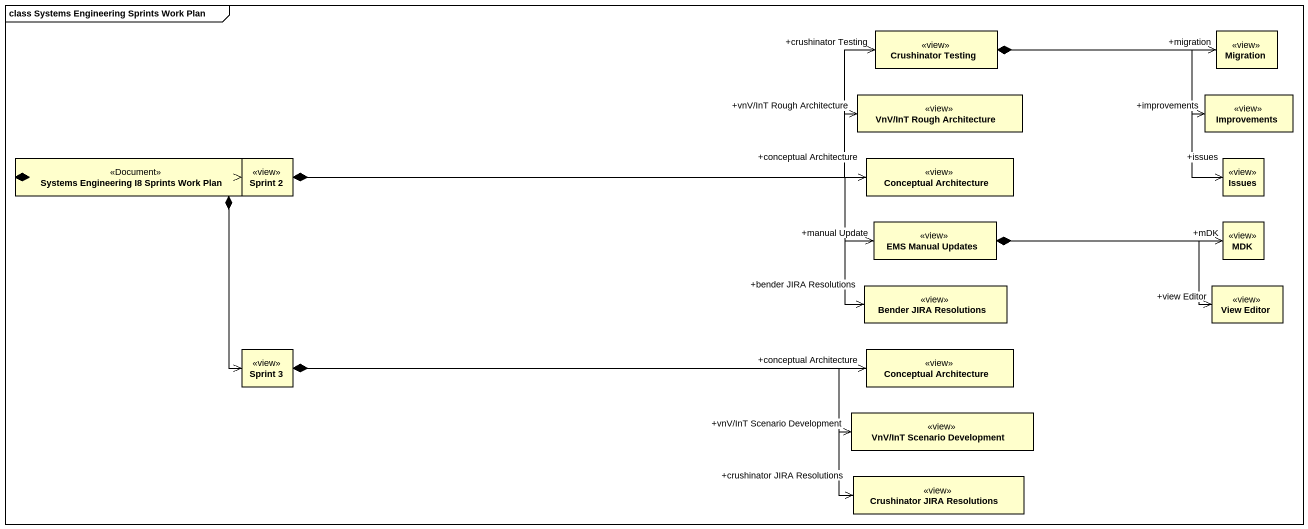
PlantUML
@startuml
mainframe class Systems Engineering Sprints Work Plan
hide circle
hide empty members
class "Crushinator Testing" as Crushinator_Testing <<view>>
class Migration <<view>>
class "VnV/InT Rough Architecture" as VnV_InT_Rough_Architecture <<view>>
class Improvements <<view>>
class "Systems Engineering I8 Sprints Work Plan" as Systems_Engineering_I8 <<Document>>
class "Sprint 2" as Sprint_2 <<view>>
class "Conceptual Architecture" as Conceptual_Architecture <<view>>
class Issues <<view>>
class "EMS Manual Updates" as EMS_Manual_Updates <<view>>
class MDK <<view>>
class "Bender JIRA Resolutions" as Bender_JIRA_Resolutions <<view>>
class "View Editor" as View_Editor <<view>>
class "Sprint 3" as Sprint_3 <<view>>
class "Conceptual Architecture" as Conceptual_Architecture_2 <<view>>
class "VnV/InT Scenario Development" as VnV_InT_Scenario_Development <<view>>
class "Crushinator JIRA Resolutions" as Crushinator_JIRA_Resolutions <<view>>
Crushinator_Testing *-right-> "+migration" Migration
Crushinator_Testing *-right-> "+improvements" Improvements
Crushinator_Testing *-right-> "+issues" Issues
Systems_Engineering_I8 *-right-> Sprint_2
Systems_Engineering_I8 *--> Sprint_3
Sprint_2 *-right-> "+crushinator Testing" Crushinator_Testing
Sprint_2 *-right-> "+vnV/InT Rough Architecture" VnV_InT_Rough_Architecture
Sprint_2 *-right-> "+conceptual Architecture" Conceptual_Architecture
Sprint_2 *-right-> "+manual Update" EMS_Manual_Updates
Sprint_2 *-right-> "+bender JIRA Resolutions" Bender_JIRA_Resolutions
EMS_Manual_Updates *-right-> "+mDK" MDK
EMS_Manual_Updates *-right-> "+view Editor" View_Editor
Sprint_3 *-right-> "+conceptual Architecture" Conceptual_Architecture_2
Sprint_3 *-right-> "+vnV/InT Scenario Development" VnV_InT_Scenario_Development
Sprint_3 *-right-> "+crushinator JIRA Resolutions" Crushinator_JIRA_Resolutions
@enduml
